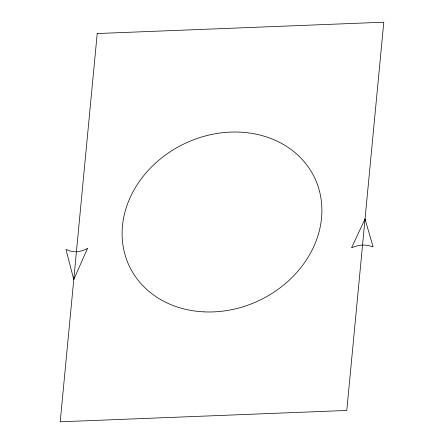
<?xml version="1.0" encoding="UTF-8"?>
<svg xmlns="http://www.w3.org/2000/svg" width="444" height="444" viewBox="0 0 444 444"><rect width="100%" height="100%" fill="white"/><g stroke="black" fill="none" stroke-linecap="round" stroke-linejoin="round"><path stroke-width="0.67" d="M97.219 33.539L60.212 421.8L346.781 410.461L383.788 22.2L97.219 33.539M87.429 248.546L73.771 279.515L65.94 249.395L69.808 250.932L73.748 251.687A19.453 16.461 -25.5 0 0 79.121 251.471L83.239 250.399L87.429 248.546M365.029 219.003L351.581 247.763L355.744 246.242L359.845 245.354A24.22 20.496 -25.5 0 1 365.218 245.138L369.175 245.71L373.077 246.908L365.029 219.003M204.007 311.866A102.636 86.846 -25.5 0 0 316.095 181.074A102.636 86.846 -25.5 0 0 145.898 173.06A102.636 86.846 -25.5 0 0 204.007 311.866"/></g></svg>
